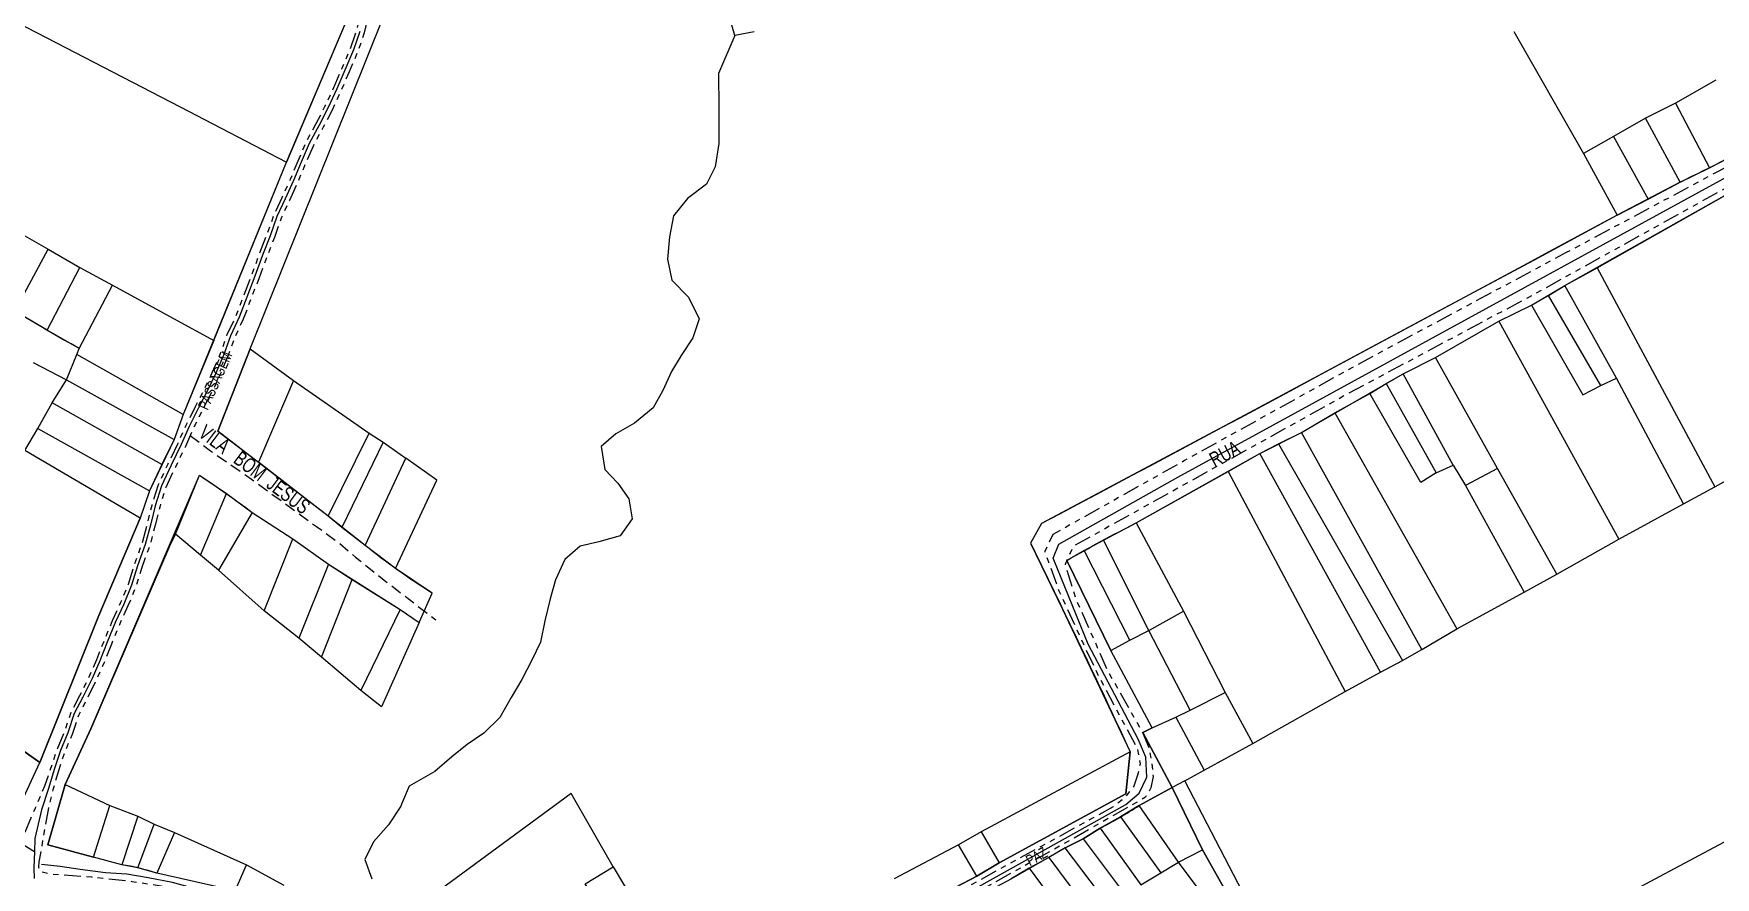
# Model space of a CAD drawing. Extents: x 205316 to 208372, y 4848714 to 4853250.
# Drawn here: x 207217.7 to 207668.8, y 4849703.3 to 4849929.7 of the extents above; entities that cross this region are included whole.
import ezdxf

# ---------------------------------------------------------------- set-up
doc = ezdxf.new("R2010")
doc.units = 0
doc.header["$LTSCALE"] = 1.5
doc.header["$MEASUREMENT"] = 0
doc.linetypes.add('TRACO_15', pattern=[3, 2, -1])
doc.linetypes.add('TRACO_25', pattern=[8, 3, -1, 1, -1, 1, -1])
for name, color, linetype in [('CD-MALHA-LOTES', 40, 'CONTINUOUS'), ('HD-CURSO-INTER', 170, 'CONTINUOUS'), ('HD-LAGOS-PERENE', 170, 'CONTINUOUS'), ('HD-VALAS-DRENOS', 170, 'CONTINUOUS'), ('RU-QUADRAS', 6, 'CONTINUOUS'), ('SV-CAMINHO-TRILHA', 20, 'CONTINUOUS'), ('SV-EIXO-RUA-N-PAV', 6, 'CONTINUOUS'), ('SV-EIXO-RUA-PAV', 20, 'CONTINUOUS'), ('SV-RUA-NAO-PAV-S-GUIA-C-GUIA', 7, 'CONTINUOUS'), ('SV-TXT-RUA-N-PAV-S-GUIA-C-GUIA', 7, 'CONTINUOUS')]:
    doc.layers.add(name, color=color, linetype=linetype)
doc.styles.add('ARIAL', font='arial.ttf')

msp = doc.modelspace()

# ---------------------------------------------------------------- linework, layer by layer
at = {"layer": 'CD-MALHA-LOTES'}
for points in [[(207099.63, 4849991.18), (207161.82, 4849959.29), (207257, 4849910.04), (207285.48, 4849895.23)], [(207275.7, 4849845.09), (207311.66, 4849934.62), (207312.3, 4849947.53), (207313.04, 4849970.24)], [(207305.26, 4849941.97), (207285.48, 4849895.23)], [(207614.71, 4849930.2), (207633.4, 4849897.53)], [(207668.94, 4849917.15), (207658.11, 4849911.03)], [(207658.11, 4849911.03), (207650.11, 4849906.96)], [(207658.11, 4849911.03), (207667.26, 4849893.69)], [(207056.39, 4849906.48), (207046.91, 4849888.79), (207038.63, 4849872.86), (207030.05, 4849856.36), (207045.29, 4849848.27), (207069.03, 4849832.61), (207084.75, 4849822.71), (207100.52, 4849812.77), (207112.13, 4849803.52), (207119.56, 4849798.91), (207127.4, 4849794.06), (207134.75, 4849789.51), (207141.89, 4849785.09), (207154.47, 4849777.3), (207188.97, 4849755.63), (207196.73, 4849750.13), (207204.04, 4849744.95), (207211.72, 4849739.5), (207219.33, 4849734.11), (207235.15, 4849773.57), (207246.24, 4849799.7)], [(207650.11, 4849906.96), (207641.48, 4849902.1)], [(207659.33, 4849889.79), (207650.11, 4849906.96)], [(207641.48, 4849902.1), (207633.4, 4849897.53)], [(207641.48, 4849902.1), (207650.75, 4849885.24)], [(207633.4, 4849897.53), (207642.46, 4849880.98)], [(207667.26, 4849893.69), (207677.27, 4849898.88)], [(207266, 4849847.33), (207285.48, 4849895.23)], [(207659.33, 4849889.79), (207667.26, 4849893.69)], [(207637.13, 4849866.88), (207680.59, 4849891.45)], [(207650.75, 4849885.24), (207659.33, 4849889.79)], [(207642.46, 4849880.98), (207650.75, 4849885.24)], [(207642.46, 4849880.98), (207620.18, 4849868.91), (207597.4, 4849856.72), (207545.28, 4849828.73), (207488.07, 4849798.23), (207485.08, 4849792.98), (207493.71, 4849775.29), (207511.84, 4849736.97)], [(207212.82, 4849876.85), (207221.58, 4849871.83)], [(207212.64, 4849855.25), (207221.58, 4849871.83)], [(207221.58, 4849871.83), (207230.03, 4849866.91)], [(207221.3, 4849850.13), (207230.03, 4849866.91)], [(207230.03, 4849866.91), (207238.82, 4849862.18)], [(207628.4, 4849862.08), (207637.13, 4849866.88)], [(207637.13, 4849866.88), (207668.7, 4849808.12)], [(207229.85, 4849845.22), (207238.82, 4849862.18)], [(207238.82, 4849862.18), (207266, 4849847.33)], [(207624.03, 4849859.46), (207628.4, 4849862.08)], [(207642.27, 4849837.27), (207628.4, 4849862.08)], [(207610.72, 4849852.49), (207619.45, 4849856.85)], [(207619.45, 4849856.85), (207624.03, 4849859.46)], [(207619.45, 4849856.85), (207633.28, 4849832.78), (207638.07, 4849835.24)], [(207638.07, 4849835.24), (207624.03, 4849859.46)], [(207221.3, 4849850.13), (207212.64, 4849855.25)], [(207593.78, 4849842.74), (207610.72, 4849852.49)], [(207610.72, 4849852.49), (207642.96, 4849794.01)], [(207229.85, 4849845.22), (207221.3, 4849850.13)], [(207266, 4849847.33), (207257.77, 4849827.47)], [(207226.46, 4849836.76), (207229.23, 4849843.56)], [(207229.23, 4849843.56), (207229.85, 4849845.22)], [(207257.77, 4849827.47), (207229.23, 4849843.56)], [(207275.7, 4849845.09), (207267.08, 4849823), (207278.02, 4849814.7)], [(207275.7, 4849845.09), (207287.38, 4849836.58)], [(207585.05, 4849838.38), (207593.78, 4849842.74)], [(207610.33, 4849812.98), (207593.78, 4849842.74)], [(207217.57, 4849841.44), (207226.46, 4849836.76)], [(207580.47, 4849835.77), (207585.05, 4849838.38)], [(207598.47, 4849813.92), (207585.05, 4849838.38)], [(207222.6, 4849830.59), (207226.46, 4849836.76)], [(207226.46, 4849836.76), (207255.31, 4849820.75)], [(207287.38, 4849836.58), (207278.02, 4849814.7)], [(207287.38, 4849836.58), (207307.7, 4849822.48)], [(207564.6, 4849655.87), (207698.74, 4849727.51), (207794.23, 4849779.14), (207871.77, 4849821.55), (207895.91, 4849833.92)], [(207576.1, 4849833.15), (207580.47, 4849835.77)], [(207580.47, 4849835.77), (207593.9, 4849811.8)], [(207638.07, 4849835.24), (207642.27, 4849837.27)], [(207660.31, 4849803.53), (207642.27, 4849837.27)], [(207218.76, 4849823.77), (207222.6, 4849830.59)], [(207252.05, 4849814.05), (207222.6, 4849830.59)], [(207566.72, 4849827.92), (207576.1, 4849833.15)], [(207593.9, 4849811.8), (207589.77, 4849809.24), (207576.1, 4849833.15)], [(207668.7, 4849808.12), (207712.14, 4849832.21)], [(207257.77, 4849827.47), (207255.31, 4849820.75)], [(207557.77, 4849822.68), (207566.72, 4849827.92)], [(207566.72, 4849827.92), (207599.5, 4849770.03)], [(207215.26, 4849817.8), (207218.76, 4849823.77)], [(207218.76, 4849823.77), (207248.78, 4849806.99)], [(207255.31, 4849820.75), (207252.05, 4849814.05)], [(207296.66, 4849800.26), (207307.7, 4849822.48)], [(207311.38, 4849820.06), (207300.34, 4849797.21)], [(207307.7, 4849822.48), (207311.38, 4849820.06)], [(207311.38, 4849820.06), (207317.48, 4849815.76)], [(207551.66, 4849819.63), (207557.77, 4849822.68)], [(207590.03, 4849764.49), (207557.77, 4849822.68)], [(207246.24, 4849799.7), (207215.26, 4849817.8)], [(207306.55, 4849792.36), (207317.48, 4849815.76)], [(207314.76, 4849786.16), (207325.79, 4849809.87), (207317.48, 4849815.76)], [(207538.12, 4849812.22), (207546.64, 4849817.02)], [(207546.64, 4849817.02), (207551.66, 4849819.63)], [(207578.94, 4849758.41), (207546.64, 4849817.02)], [(207551.66, 4849819.63), (207584.89, 4849761.52)], [(207252.05, 4849814.05), (207248.78, 4849806.99)], [(207255.74, 4849795.42), (207262.11, 4849811.19), (207269.35, 4849806.27)], [(207296.66, 4849800.26), (207278.02, 4849814.7)], [(207513.41, 4849798.39), (207538.12, 4849812.22)], [(207538.12, 4849812.22), (207569.48, 4849753.15)], [(207593.9, 4849811.8), (207598.47, 4849813.92)], [(207598.47, 4849813.92), (207601.74, 4849808.41)], [(207610.33, 4849812.98), (207601.74, 4849808.41)], [(207626.33, 4849784.69), (207610.33, 4849812.98)], [(207248.78, 4849806.99), (207246.24, 4849799.7)], [(207262.45, 4849789.74), (207269.35, 4849806.27)], [(207269.35, 4849806.27), (207276.3, 4849801.21)], [(207601.74, 4849808.41), (207617.54, 4849779.82)], [(207660.31, 4849803.53), (207668.7, 4849808.12)], [(207642.96, 4849794.01), (207660.31, 4849803.53)], [(207276.3, 4849801.21), (207267.23, 4849785.69)], [(207276.3, 4849801.21), (207287.15, 4849794.12)], [(207300.34, 4849797.21), (207296.66, 4849800.26)], [(207306.55, 4849792.36), (207300.34, 4849797.21)], [(207504.68, 4849793.81), (207513.41, 4849798.39)], [(207513.41, 4849798.39), (207526.16, 4849774.73)], [(207255.74, 4849795.42), (207254.15, 4849792.33), (207233.01, 4849743.13), (207226.08, 4849728.27)], [(207262.45, 4849789.74), (207255.74, 4849795.42)], [(207279.53, 4849774.85), (207287.15, 4849794.12)], [(207287.15, 4849794.12), (207296.75, 4849787.3)], [(207499.45, 4849790.98), (207504.68, 4849793.81)], [(207516.8, 4849769.53), (207504.68, 4849793.81)], [(207626.33, 4849784.69), (207642.96, 4849794.01)], [(207267.23, 4849785.69), (207262.45, 4849789.74)], [(207314.76, 4849786.16), (207306.55, 4849792.36)], [(207499.45, 4849790.98), (207494.86, 4849788.36), (207506.64, 4849764.15)], [(207511.75, 4849766.93), (207499.45, 4849790.98)], [(207279.53, 4849774.85), (207267.23, 4849785.69)], [(207296.75, 4849787.3), (207288.79, 4849767.47)], [(207296.75, 4849787.3), (207303.12, 4849783.25)], [(207321.07, 4849771.68), (207324.54, 4849779.54), (207314.76, 4849786.16)], [(207617.54, 4849779.82), (207626.33, 4849784.69)], [(207294.87, 4849762.41), (207303.12, 4849783.25)], [(207303.12, 4849783.25), (207316.01, 4849775.15)], [(207599.5, 4849770.03), (207617.54, 4849779.82)], [(207288.79, 4849767.47), (207279.53, 4849774.85)], [(207316.01, 4849775.15), (207305.44, 4849753.45)], [(207316.01, 4849775.15), (207321.07, 4849771.68)], [(207516.8, 4849769.53), (207526.16, 4849774.73)], [(207526.16, 4849774.73), (207537.3, 4849752.94)], [(207321.07, 4849771.68), (207310.94, 4849749.11), (207305.44, 4849753.45)], [(207294.87, 4849762.41), (207288.79, 4849767.47)], [(207506.64, 4849764.15), (207511.75, 4849766.93)], [(207511.75, 4849766.93), (207516.8, 4849769.53)], [(207527.96, 4849748.19), (207516.8, 4849769.53)], [(207590.03, 4849764.49), (207599.5, 4849770.03)], [(207305.44, 4849753.45), (207294.87, 4849762.41)], [(207517.71, 4849743.4), (207506.64, 4849764.15)], [(207578.94, 4849758.41), (207584.89, 4849761.52)], [(207584.89, 4849761.52), (207590.03, 4849764.49)], [(207569.48, 4849753.15), (207578.94, 4849758.41)], [(207527.96, 4849748.19), (207537.3, 4849752.94)], [(207537.3, 4849752.94), (207544.75, 4849739.24)], [(207544.75, 4849739.24), (207569.48, 4849753.15)], [(207524.07, 4849746.32), (207527.96, 4849748.19)], [(207517.71, 4849743.4), (207515.24, 4849742.19), (207523.08, 4849727.43)], [(207517.71, 4849743.4), (207524.07, 4849746.32)], [(207524.07, 4849746.32), (207531.66, 4849732.11)], [(207531.66, 4849732.11), (207544.75, 4849739.24)], [(207511.84, 4849736.97), (207471.88, 4849715.57)], [(207476.66, 4849707.18), (207510.68, 4849725.69), (207511.84, 4849736.97)], [(207526.47, 4849729.22), (207531.66, 4849732.11)], [(207226.08, 4849728.27), (207221.45, 4849712.08), (207233.75, 4849708.75)], [(207226.08, 4849728.27), (207238.09, 4849722.63)], [(207373.12, 4849706.11), (207361.82, 4849725.79), (207311.5, 4849688.84)], [(207523.08, 4849727.43), (207514.21, 4849722.59)], [(207526.47, 4849729.22), (207523.08, 4849727.43)], [(207531.27, 4849710.75), (207523.08, 4849727.43)], [(207564.6, 4849655.87), (207526.47, 4849729.22)], [(207233.75, 4849708.75), (207238.09, 4849722.63)], [(207238.09, 4849722.63), (207245.62, 4849719.74)], [(207514.21, 4849722.59), (207509.26, 4849719.52)], [(207524.75, 4849707.41), (207514.21, 4849722.59)], [(207245.62, 4849719.74), (207241.28, 4849706.72)], [(207245.62, 4849719.74), (207249.96, 4849717.57)], [(207245.62, 4849705.86), (207249.96, 4849717.57)], [(207249.96, 4849717.57), (207255.47, 4849715.4)], [(207503.8, 4849716.51), (207499.22, 4849713.65)], [(207509.26, 4849719.52), (207503.8, 4849716.51)], [(207503.8, 4849716.51), (207514.68, 4849701.3)], [(207509.26, 4849719.52), (207520.07, 4849704.53)], [(207255.47, 4849715.4), (207250.69, 4849704.41)], [(207255.47, 4849715.4), (207274.72, 4849706.72)], [(207465.76, 4849712.06), (207448.54, 4849702.95)], [(207471.88, 4849715.57), (207465.76, 4849712.06)], [(207470.66, 4849703.64), (207465.76, 4849712.06)], [(207471.88, 4849715.57), (207476.66, 4849707.18)], [(207499.22, 4849713.65), (207494.39, 4849711.27)], [(207499.22, 4849713.65), (207510.18, 4849698.97)], [(207241.28, 4849706.72), (207233.75, 4849708.75)], [(207470.66, 4849703.64), (207476.66, 4849707.18)], [(207489.96, 4849708.66), (207484.73, 4849705.76)], [(207494.39, 4849711.27), (207489.96, 4849708.66)], [(207489.96, 4849708.66), (207500.92, 4849694.03)], [(207505.6, 4849696.45), (207494.39, 4849711.27)], [(207520.07, 4849704.53), (207524.75, 4849707.41)], [(207524.75, 4849707.41), (207531.27, 4849710.75)], [(207535.32, 4849693.28), (207524.75, 4849707.41)], [(207535.32, 4849693.28), (207539.67, 4849695.73), (207531.27, 4849710.75)], [(207245.62, 4849705.86), (207241.28, 4849706.72)], [(207250.69, 4849704.41), (207245.62, 4849705.86)], [(207271.72, 4849699.75), (207250.69, 4849704.41)], [(207271.72, 4849699.75), (207274.72, 4849706.72)], [(207274.72, 4849706.72), (207284.78, 4849701.23)], [(207323.89, 4849660.36), (207340.1, 4849670.91), (207336.63, 4849677.42), (207369.21, 4849695.7), (207365.59, 4849701.63), (207373.12, 4849706.11)], [(207373.12, 4849706.11), (207392.83, 4849673.11)], [(207453.29, 4849694.53), (207470.66, 4849703.64)], [(207484.73, 4849705.76), (207479.88, 4849702.9)], [(207484.73, 4849705.76), (207495.62, 4849691.06)], [(207514.68, 4849701.3), (207520.07, 4849704.53)]]:
    msp.add_lwpolyline(points, dxfattribs=at)
at = {"layer": 'CD-MALHA-LOTES', "linetype": 'Continuous', "flags": 128}
msp.add_lwpolyline([(207212.1, 4849718.51), (207219.33, 4849734.11), (207211.72, 4849739.5)], dxfattribs=at)
at = {"layer": 'HD-CURSO-INTER', "flags": 128}
msp.add_lwpolyline([(207405.79, 4849929.14), (207401.39, 4849918.95), (207401.48, 4849909.65), (207401.48, 4849900.22), (207400.52, 4849893.96), (207398.18, 4849889.29), (207393.08, 4849885.45), (207389.29, 4849880.8), (207388.25, 4849875.12), (207387.66, 4849869.14), (207388.89, 4849863.55), (207393.34, 4849858.94), (207396.18, 4849853.14), (207394.49, 4849848.07), (207391.34, 4849843.31), (207388.76, 4849839), (207386.46, 4849833.93), (207383.82, 4849829.32), (207378.82, 4849825.18), (207373.88, 4849822.34), (207369.89, 4849818.89), (207370.86, 4849812.7), (207374.41, 4849809.11), (207377.35, 4849804.91), (207378.18, 4849799.48), (207374.99, 4849794.92), (207369.29, 4849793.34), (207364.31, 4849792.21), (207360.17, 4849788.62), (207357.67, 4849783.1), (207356.18, 4849778.08), (207354.79, 4849772.15), (207353.66, 4849766.42), (207351.27, 4849761.61), (207348.62, 4849756.44), (207345.78, 4849751.58), (207342.73, 4849746.22), (207338.39, 4849741.97), (207333.99, 4849738.98), (207329.85, 4849735.63), (207325.3, 4849731.73), (207318.38, 4849727.77), (207316.33, 4849722.92), (207316.12, 4849722.41), (207312.87, 4849717.38), (207308.83, 4849712.81), (207306.53, 4849708.13), (207308.39, 4849702.91)], dxfattribs=at)
at = {"layer": 'HD-LAGOS-PERENE', "flags": 128}
msp.add_lwpolyline([(207410.93, 4849930.11), (207405.79, 4849929.14), (207404.02, 4849935.33)], dxfattribs=at)
at = {"layer": 'HD-VALAS-DRENOS', "flags": 128}
msp.add_lwpolyline([(207262.51, 4849699.79), (207259.15, 4849700.74), (207254.95, 4849701.98), (207248.39, 4849703.17), (207242.68, 4849704.17), (207236.94, 4849704.55), (207230.18, 4849705.42), (207224.79, 4849706.21), (207219.74, 4849706.78)], dxfattribs=at)
at = {"layer": 'RU-QUADRAS', "linetype": 'Continuous'}
for points in [[(207213.84, 4850015.56, -0.013979), (207242.2, 4850001.27, -0.019899), (207256.26, 4849994.46), (207269.73, 4849988.24, 0.016541), (207284.8, 4849981), (207297.69, 4849974.35), (207302.08, 4849972.65), (207305.26, 4849941.97), (207285.44, 4849895.12), (207257.77, 4849827.47), (207255.31, 4849820.75), (207248.78, 4849806.99), (207246.24, 4849799.7), (207235.15, 4849773.57), (207219.33, 4849734.11), (207188.97, 4849755.63, -0.002679)], [(207271.72, 4849699.75), (207250.69, 4849704.41, 0.041493), (207241.28, 4849706.72), (207221.45, 4849712.08), (207226.08, 4849728.27), (207233.01, 4849743.13), (207262.11, 4849811.19, -0.016219), (207276.3, 4849801.21), (207287.15, 4849794.12), (207296.75, 4849787.3), (207316.01, 4849775.15), (207321.07, 4849771.68), (207324.54, 4849779.54, -0.025885), (207306.55, 4849792.36), (207296.66, 4849800.26), (207267.08, 4849823), (207275.7, 4849845.09), (207311.66, 4849934.62, 0.00848)], [(207684.02, 4849902.39, -0.010869), (207659.33, 4849889.79), (207642.46, 4849880.98, -0.001764), (207488.07, 4849798.23), (207485.08, 4849792.98, -0.005982), (207511.84, 4849736.97), (207510.68, 4849725.69), (207476.66, 4849707.18), (207470.66, 4849703.64), (207453.29, 4849694.53)], [(207564.6, 4849655.87), (207526.47, 4849729.22), (207523.08, 4849727.43), (207515.24, 4849742.19), (207517.71, 4849743.4), (207506.64, 4849764.15), (207494.86, 4849788.36, -0.011756), (207513.41, 4849798.39), (207546.64, 4849817.02), (207557.77, 4849822.68), (207585.05, 4849838.38), (207593.78, 4849842.74), (207610.72, 4849852.49), (207619.45, 4849856.85), (207628.4, 4849862.08), (207680.59, 4849891.45, -0.016723)], [(207217.57, 4849841.44), (207226.46, 4849836.76), (207229.23, 4849843.56), (207229.85, 4849845.22, -0.020539), (207196.01, 4849865.88, -0.013574)]]:
    msp.add_lwpolyline(points, format="xyb", dxfattribs=at)
msp.add_lwpolyline([(207188.97, 4849755.63), (207179.79, 4849739.24), (207212.1, 4849718.51), (207219.33, 4849734.11), (207188.97, 4849755.63)], close=True, dxfattribs=at)
msp.add_lwpolyline([(207393.03, 4849654.23), (207402.81, 4849659.63), (207407.94, 4849662.71, 0.008839), (207439.46, 4849680.68), (207460.02, 4849691.91), (207465.42, 4849694.7), (207474.71, 4849700.17), (207479.88, 4849702.9), (207494.39, 4849711.27), (207499.22, 4849713.65), (207503.8, 4849716.51, 0.025663), (207514.21, 4849722.59), (207523.08, 4849727.43), (207531.27, 4849710.75), (207539.67, 4849695.73), (207520.18, 4849684.86), (207515.32, 4849682.43), (207505.45, 4849676.69), (207500.59, 4849674.19), (207479.92, 4849662.3), (207454.87, 4849648.31), (207449.62, 4849645.57), (207444.37, 4849642.24), (207413.17, 4849624.84)], format="xyb", close=True, dxfattribs=at)
at = {"layer": 'SV-CAMINHO-TRILHA', "linetype": 'TRACO_15', "flags": 128}
msp.add_lwpolyline([(207259.66, 4849821.88), (207265.06, 4849817.76), (207274.83, 4849811.07), (207285.14, 4849803.58), (207293.57, 4849797.42), (207299.32, 4849793.27), (207304.01, 4849789.26), (207312.17, 4849782.7), (207325.55, 4849772.4)], dxfattribs=at)
at = {"layer": 'SV-EIXO-RUA-N-PAV', "flags": 128}
for points in [[(207339.6, 4849627.48), (207510.68, 4849722.9), (207514.23, 4849725.93), (207516.25, 4849730.24), (207516, 4849735.55), (207513.97, 4849740.36), (207500.56, 4849765.92), (207491.2, 4849788.95), (207492.71, 4849792.75), (207524.6, 4849810.71), (207674.8, 4849892.84), (207862.96, 4849995.2), (207924.99, 4850029.4)], [(207305.15, 4849930.25), (207303.49, 4849925.36), (207301.14, 4849919.86), (207298.99, 4849914.83), (207296.69, 4849909.89), (207294.24, 4849905.15), (207291.61, 4849900.21), (207289.38, 4849895.18), (207287.39, 4849890.31), (207285.15, 4849885.38), (207282.92, 4849880.6), (207281.09, 4849875.45), (207279.05, 4849870.23), (207276.96, 4849864.56), (207274.81, 4849858.99), (207272.76, 4849853.59), (207270.43, 4849848.63), (207268.64, 4849843.62), (207266.49, 4849838.62), (207264.28, 4849833.92), (207261.84, 4849829.25), (207259.36, 4849824.26), (207257.23, 4849819.45), (207254.58, 4849813.92), (207251.96, 4849808.36), (207250.29, 4849802.97), (207249.06, 4849798.12), (207247.61, 4849792.65), (207245.51, 4849786.86), (207243.92, 4849781.72), (207241.81, 4849776.65), (207239.62, 4849771.84), (207237.39, 4849766.39), (207235.4, 4849761.41), (207233.34, 4849756.71), (207230.84, 4849751.67), (207228.53, 4849747.26), (207226.8, 4849742.13), (207224.82, 4849737.36), (207223.12, 4849732.28), (207221.65, 4849727.16), (207219.77, 4849721.43), (207217.94, 4849713.74), (207217.84, 4849710.13), (207217.73, 4849705.97), (207217.82, 4849703)]]:
    msp.add_lwpolyline(points, dxfattribs=at)
at = {"layer": 'SV-EIXO-RUA-PAV', "flags": 128}
msp.add_lwpolyline([(207217.84, 4849710.13), (207211.22, 4849714.26), (207203.25, 4849718.88), (207189.32, 4849727.18), (207175.64, 4849736.22)], dxfattribs=at)
at = {"layer": 'SV-RUA-NAO-PAV-S-GUIA-C-GUIA', "linetype": 'TRACO_25', "flags": 128}
for points in [[(207297.72, 4850263.86), (207297.72, 4850263.65), (207297.85, 4850258.13), (207298.16, 4850251.88), (207298.24, 4850246.23), (207298.2, 4850240.48), (207297.94, 4850237.85), (207297.65, 4850234.9), (207296.64, 4850229.82), (207295.23, 4850224.32), (207292.68, 4850219.28), (207290.29, 4850214.78), (207287.96, 4850210.07), (207286.63, 4850205.12), (207286.37, 4850200.18), (207286.97, 4850194.38), (207287.97, 4850188.78), (207289.38, 4850183.06), (207289.66, 4850177.16), (207289.63, 4850172.01), (207289.55, 4850166.4), (207289.37, 4850160.9), (207289.19, 4850155.83), (207289.06, 4850149.84), (207288.62, 4850144.66), (207287.99, 4850139.43), (207287.77, 4850134.07), (207287.74, 4850128.72), (207287.96, 4850123.3), (207288.22, 4850117.83), (207288.84, 4850112.13), (207289.54, 4850106.52), (207290.85, 4850101.04), (207292.22, 4850095.21), (207293.53, 4850090.06), (207295.25, 4850084.84), (207296.76, 4850079.28), (207297.86, 4850073.89), (207298.73, 4850068.88), (207299.97, 4850063.58), (207300.84, 4850057.98), (207302.06, 4850052.42), (207303.19, 4850046.4), (207304.42, 4850040.23), (207305.26, 4850034.98), (207306.07, 4850028.84), (207307.19, 4850023.62), (207308.38, 4850017.73), (207308.98, 4850012.49), (207309, 4850006.55), (207308.51, 4850001.03), (207307.64, 4849990.24), (207307.49, 4849984.46), (207307.06, 4849979.98), (207306.93, 4849973.5), (207306.93, 4849968.12), (207306.71, 4849962.11), (207307.03, 4849956.67), (207307.66, 4849951.5), (207308.07, 4849946.49), (207308.09, 4849941.02), (207307.64, 4849935.23), (207306.34, 4849929.9), (207304.65, 4849924.92), (207302.27, 4849919.38), (207300.12, 4849914.33), (207297.8, 4849909.34), (207295.33, 4849904.58), (207292.72, 4849899.67), (207290.52, 4849894.7), (207288.53, 4849889.82), (207286.27, 4849884.86), (207284.07, 4849880.13), (207282.25, 4849875.02), (207280.21, 4849869.79), (207278.12, 4849864.12), (207275.97, 4849858.54), (207273.9, 4849853.1), (207271.57, 4849848.16), (207269.79, 4849843.17), (207267.61, 4849838.11), (207265.39, 4849833.37), (207262.94, 4849828.69), (207260.48, 4849823.73), (207258.35, 4849818.93), (207255.69, 4849813.39), (207253.11, 4849807.92), (207251.48, 4849802.64), (207250.26, 4849797.81), (207248.8, 4849792.28), (207246.69, 4849786.47), (207245.09, 4849781.3), (207242.95, 4849776.16), (207240.76, 4849771.35), (207238.53, 4849765.92), (207236.54, 4849760.93), (207234.47, 4849756.19), (207231.94, 4849751.11), (207229.67, 4849746.77), (207227.96, 4849741.69), (207225.98, 4849736.93), (207224.31, 4849731.91), (207222.84, 4849726.84), (207221.6, 4849722.02), (207219.09, 4849707.53), (207218.98, 4849706.08), (207219.25, 4849705.01), (207222.53, 4849704.2), (207233.21, 4849703.43), (207243.99, 4849702.25), (207251.88, 4849701.04), (207258.13, 4849699.57), (207263.14, 4849698.3), (207268.15, 4849696.9), (207274.24, 4849694.65), (207282.33, 4849691.42), (207291.69, 4849686.64), (207301.44, 4849681.97)], [(207914.45, 4850026.16), (207889.88, 4850012.82), (207828.34, 4849978.83), (207807.4, 4849967.44), (207754.63, 4849937.98), (207678.37, 4849897.38), (207628.83, 4849870.92), (207575.57, 4849842.36), (207526.43, 4849815.14), (207491.07, 4849795.28), (207488.9, 4849790.75), (207492.7, 4849780.23), (207503.21, 4849757.51), (207513.71, 4849737.96), (207514.48, 4849733.8), (207513.83, 4849730.72), (207512.77, 4849727.75), (207510.15, 4849724.46), (207507.3, 4849722.25), (207417.94, 4849673.2), (207343.33, 4849631.21), (207321.87, 4849658.04), (207314.22, 4849669.07), (207310.59, 4849673.89), (207304.86, 4849679.54), (207301.44, 4849681.97)], [(207922.28, 4850024.15), (207919.79, 4850023.86), (207915.48, 4850022.03), (207906.2, 4850016.65), (207782, 4849947.62), (207682.98, 4849894.54), (207618.71, 4849858.91), (207570.29, 4849833.09), (207496.48, 4849792.08), (207494.39, 4849787.27), (207497.33, 4849777.86), (207505.8, 4849758.7), (207515.26, 4849742.01), (207516.83, 4849738.1), (207517.57, 4849734.29), (207517.97, 4849730.38), (207517.37, 4849727.37), (207515.96, 4849724.82), (207493.93, 4849712.26), (207428.85, 4849676.01), (207347.83, 4849630.85), (207344.44, 4849628.59), (207343.61, 4849626.39), (207344.01, 4849624.89), (207418.01, 4849522.35), (207419.44, 4849521.69), (207420.88, 4849521.69), (207485.23, 4849558.35), (207537.22, 4849585.68), (207589.93, 4849612.59), (207629.3, 4849533.03), (207630.21, 4849531.29), (207632.53, 4849530.73)], [(207215.36, 4849715.43), (207218.14, 4849721.99), (207218.79, 4849723.52), (207220.62, 4849727.88), (207222.3, 4849732.6), (207223.99, 4849737.67), (207225.98, 4849742.44), (207227.72, 4849747.61), (207230.06, 4849752.07), (207232.55, 4849757.08), (207234.58, 4849761.75), (207236.57, 4849766.72), (207238.82, 4849772.19), (207241, 4849777), (207243.09, 4849782.02), (207244.68, 4849787.14), (207246.77, 4849792.91), (207248.21, 4849798.34), (207249.45, 4849803.21), (207251.14, 4849808.68), (207253.78, 4849814.3), (207256.43, 4849819.82), (207258.57, 4849824.63), (207261.06, 4849829.65), (207263.5, 4849834.31), (207265.68, 4849838.98), (207267.82, 4849843.94), (207269.61, 4849848.96), (207271.95, 4849853.93), (207273.99, 4849859.3), (207276.14, 4849864.87), (207278.23, 4849870.54), (207280.27, 4849875.76), (207282.11, 4849880.93), (207284.35, 4849885.75), (207286.59, 4849890.66), (207288.58, 4849895.53), (207290.82, 4849900.6), (207293.46, 4849905.56), (207295.9, 4849910.27), (207298.19, 4849915.19), (207300.33, 4849920.21), (207302.67, 4849925.68), (207304.31, 4849930.49), (207305.54, 4849935.57), (207305.97, 4849941.1), (207305.95, 4849946.33), (207305.22, 4849951.31), (207304.25, 4849957.05), (207303.67, 4849962.04), (207303.51, 4849968.07), (207302.91, 4849974.03)]]:
    msp.add_lwpolyline(points, dxfattribs=at)

# ---------------------------------------------------------------- texts
at = {"layer": 'SV-TXT-RUA-N-PAV-S-GUIA-C-GUIA', "style": 'ARIAL', "width": 0.7}
for s, height, rotation, p in [('PASSAGEM', 3, 66, (207264.36, 4849828.47)), ('VILA   BOM  JESUS', 4, 323, (207261.58, 4849821.84)), ('RUA', 4, 28, (207534.49, 4849813.26)), ('PAZ', 3, 29, (207484.95, 4849706.24))]:
    msp.add_text(s, height=height, rotation=rotation, dxfattribs=at).set_placement(p)

doc.saveas('drawing.dxf')
